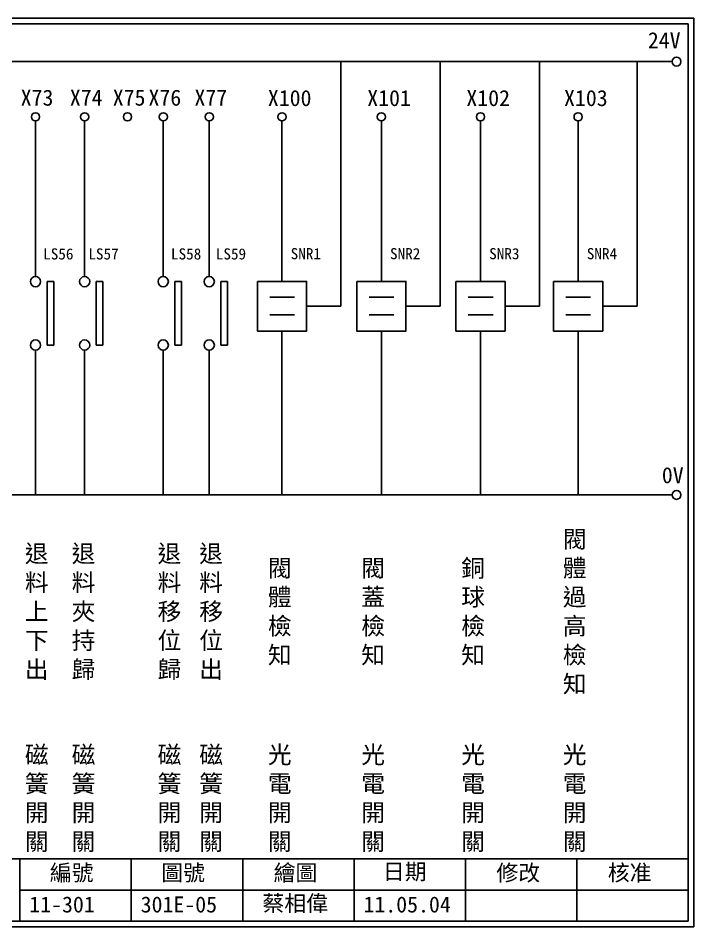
# Model space of a CAD drawing. Extents: x 325 to 612, y 3 to 207.
# Drawn here: x 460.7 to 612.3, y 3 to 207 of the extents above; entities that cross this region are included whole.
import ezdxf

# ---------------------------------------------------------------- set-up
doc = ezdxf.new("R2010")
doc.units = 0
doc.layers.get('0').update_dxf_attribs({"linetype": 'CONTINUOUS'})
doc.layers.add('圖框層', color=7, linetype='CONTINUOUS')
doc.layers.add('標尺寸層', color=3, linetype='CONTINUOUS')
doc.styles.add('CNS', font='romanc.shx', dxfattribs={"bigfont": 'chineset.shx'})
doc.styles.add('STSL', font='KAIU.TTF')

msp = doc.modelspace()

# ---------------------------------------------------------------- linework, layer by layer
for p, q in [((533.11, 142.31), (533.11, 197.22)), ((555.42, 142.31), (555.42, 197.22)), ((577.66, 142.31), (577.66, 197.22)), ((599.58, 142.31), (599.58, 197.22)), ((519.89, 147.89), (519.89, 183.91)), ((542.2, 147.89), (542.2, 183.91)), ((564.44, 147.89), (564.44, 183.91)), ((586.35, 147.89), (586.35, 183.91)), ((468.68, 147.83), (467.17, 147.83)), ((479.71, 147.83), (478.21, 147.83)), ((497.35, 147.83), (495.85, 147.83)), ((507.67, 147.83), (506.17, 147.83)), ((525.4, 142.31), (533.11, 142.31)), ((547.71, 142.31), (555.42, 142.31)), ((569.95, 142.31), (577.66, 142.31)), ((591.87, 142.31), (599.58, 142.31)), ((519.89, 136.73), (519.89, 99.96)), ((542.2, 136.73), (542.2, 99.96)), ((564.44, 136.73), (564.44, 99.96)), ((586.35, 136.73), (586.35, 99.96)), ((468.68, 133.6), (467.17, 133.6)), ((479.71, 133.6), (478.21, 133.6)), ((497.35, 133.6), (495.85, 133.6)), ((507.67, 133.6), (506.17, 133.6))]:
    msp.add_line(p, q)
for points in [[(514.37, 147.89), (525.4, 147.89), (525.4, 136.73), (514.37, 136.73)], [(536.68, 147.89), (547.71, 147.89), (547.71, 136.73), (536.68, 136.73)], [(558.93, 147.89), (569.95, 147.89), (569.95, 136.73), (558.93, 136.73)], [(580.84, 147.89), (591.87, 147.89), (591.87, 136.73), (580.84, 136.73)]]:
    msp.add_lwpolyline(points, close=True)
for centre in [(608.44, 197.22), (608.44, 99.96)]:
    msp.add_circle(centre, 1)
at = {"layer": '圖框層', "color": 7}
for p, q in [((612.32, 206.97), (325.32, 206.97)), ((612.32, 3), (612.32, 206.97)), ((611.07, 205.72), (326.57, 205.72)), ((611.07, 4.25), (611.07, 205.72)), ((326.57, 18.25), (611.07, 18.25)), ((461.07, 4.25), (461.07, 18.25)), ((486.07, 4.25), (486.07, 18.25)), ((511.07, 4.25), (511.07, 18.25)), ((536.07, 4.25), (536.07, 18.25)), ((561.07, 4.25), (561.07, 18.25)), ((586.07, 4.25), (586.07, 18.25)), ((461.07, 11.25), (611.07, 11.25)), ((326.57, 4.25), (611.07, 4.25)), ((325.32, 3), (612.32, 3))]:
    msp.add_line(p, q, dxfattribs=at)
at = {"layer": '標尺寸層', "color": 7}
for p, q in [((329.84, 197.22), (607.44, 197.22)), ((464.57, 183.91), (464.57, 148.99)), ((475.6, 183.91), (475.6, 148.99)), ((493.25, 183.91), (493.25, 148.99)), ((503.57, 183.91), (503.57, 148.99)), ((467.17, 133.6), (467.17, 147.83)), ((468.68, 133.6), (468.68, 147.83)), ((478.21, 133.6), (478.21, 147.83)), ((479.71, 133.6), (479.71, 147.83)), ((495.85, 133.6), (495.85, 147.83)), ((497.35, 133.6), (497.35, 147.83)), ((506.17, 133.6), (506.17, 147.83)), ((507.67, 133.6), (507.67, 147.83)), ((517.13, 144.34), (522.69, 144.34)), ((539.44, 144.34), (545, 144.34)), ((561.68, 144.34), (567.25, 144.34)), ((583.59, 144.34), (589.16, 144.34)), ((517.13, 140.37), (522.69, 140.37)), ((539.44, 140.37), (545, 140.37)), ((561.68, 140.37), (567.25, 140.37)), ((583.59, 140.37), (589.16, 140.37)), ((464.57, 132.46), (464.57, 99.96)), ((464.57, 132.45), (464.57, 99.96)), ((475.6, 132.46), (475.6, 99.96)), ((475.6, 132.45), (475.6, 99.96)), ((493.25, 132.46), (493.25, 99.96)), ((493.25, 132.45), (493.25, 99.96)), ((503.57, 132.46), (503.57, 99.96)), ((503.57, 132.45), (503.57, 99.96)), ((330.05, 99.96), (607.44, 99.96))]:
    msp.add_line(p, q, dxfattribs=at)
for centre, radius in [((464.57, 184.83), 0.92), ((475.6, 184.83), 0.92), ((485.23, 184.83), 0.92), ((493.25, 184.83), 0.92), ((503.57, 184.83), 0.92), ((519.89, 184.83), 0.92), ((542.2, 184.83), 0.92), ((564.44, 184.83), 0.92), ((586.35, 184.83), 0.92), ((464.57, 147.83), 1.15), ((475.6, 147.83), 1.15), ((493.25, 147.83), 1.15), ((503.57, 147.83), 1.15), ((464.57, 133.6), 1.15), ((475.6, 133.6), 1.15), ((493.25, 133.6), 1.15), ((503.57, 133.6), 1.15)]:
    msp.add_circle(centre, radius, dxfattribs=at)

# ---------------------------------------------------------------- texts
at = {"layer": '圖框層', "color": 4, "style": 'STSL'}
for s, height, p in [('24V', 3.6, (602, 200.22)), ('X73', 3.6, (461.25, 187.33)), ('X74', 3.6, (472.28, 187.33)), ('X75', 3.6, (481.91, 187.33)), ('X76', 3.6, (489.93, 187.33)), ('X77', 3.6, (500.25, 187.33)), ('X100', 3.6, (516.72, 187.24)), ('X101', 3.6, (539.03, 187.24)), ('X102', 3.6, (561.27, 187.24)), ('X103', 3.6, (583.19, 187.24)), ('LS56', 2.5, (466.29, 152.8)), ('LS57', 2.5, (476.44, 152.8)), ('LS58', 2.5, (494.98, 152.8)), ('LS59', 2.5, (505.04, 152.8)), ('SNR1', 2.5, (521.84, 152.86)), ('SNR2', 2.5, (544.14, 152.86)), ('SNR3', 2.5, (566.39, 152.86)), ('SNR4', 2.5, (588.3, 152.86)), ('0V', 3.6, (605.14, 102.58)), ('編號', 3.6, (467.78, 13.34)), ('圖號', 3.6, (492.78, 13.34)), ('繪圖', 3.6, (518.01, 13.34)), ('日期', 3.6, (542.54, 13.59)), ('修改', 3.6, (568.01, 13.34)), ('核准', 3.6, (593.01, 13.34)), ('蔡相偉', 3.6, (515.5, 6.47)), ('11-301', 3.6, (463.18, 6.22)), ('301E-05', 3.6, (488.18, 6.22)), ('11.05.04', 3.6, (538.18, 6.22))]:
    msp.add_text(s, height=height, dxfattribs=at).set_placement(p)
at = {"layer": '標尺寸層', "color": 7, "char_height": 3.9, "width": 4.9608, "attachment_point": 5, "style": 'CNS'}
for s, insert in [('{\\fDFKai-SB|b0|i0|c136|p65;閥體過高檢知}', (585.58, 73.58)), ('{\\fDFKai-SB|b0|i0|c136|p65;退料上下出}', (464.85, 73.58)), ('{\\fDFKai-SB|b0|i0|c136|p65;退料夾持歸}', (475.36, 73.58)), ('{\\fDFKai-SB|b0|i0|c136|p65;退料移位歸}', (494.64, 73.58)), ('{\\fDFKai-SB|b0|i0|c136|p65;退料移位出}', (503.99, 73.58)), ('{\\fDFKai-SB|b0|i0|c136|p65;閥體檢知}', (519.39, 73.58)), ('{\\fDFKai-SB|b0|i0|c136|p65;閥蓋檢知}', (540.35, 73.58)), ('{\\fDFKai-SB|b0|i0|c136|p65;銅球檢知}', (562.78, 73.58)), ('{\\fDFKai-SB|b0|i0|c136|p65;磁簧開關}', (464.85, 31.68)), ('{\\fDFKai-SB|b0|i0|c136|p65;磁簧開關}', (475.36, 31.68)), ('{\\fDFKai-SB|b0|i0|c136|p65;磁簧開關}', (494.64, 31.68)), ('{\\fDFKai-SB|b0|i0|c136|p65;磁簧開關}', (503.99, 31.68)), ('{\\fDFKai-SB|b0|i0|c136|p65;光電開關}', (519.39, 31.68)), ('{\\fDFKai-SB|b0|i0|c136|p65;光電開關}', (540.35, 31.68)), ('{\\fDFKai-SB|b0|i0|c136|p65;光電開關}', (562.78, 31.68)), ('{\\fDFKai-SB|b0|i0|c136|p65;光電開關}', (585.58, 31.68))]:
    msp.add_mtext(s, dxfattribs=dict(at, insert=insert))

doc.saveas('drawing.dxf')
